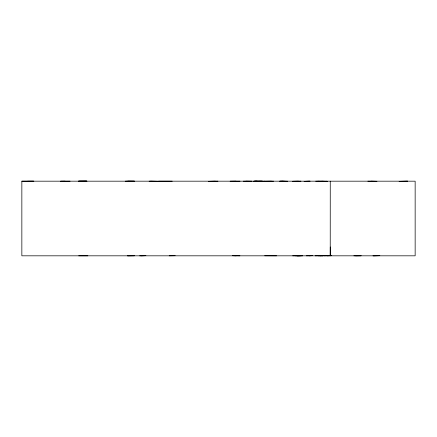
<?xml version="1.0" encoding="UTF-8"?>
<svg xmlns="http://www.w3.org/2000/svg" width="437" height="437" viewBox="0 0 437 437"><rect width="100%" height="100%" fill="white"/><g stroke="black" fill="none" stroke-linecap="round" stroke-linejoin="round"><path stroke-width="0.66" d="M330.274 246.96L330.23 255.82L330.263 181.18M78.851 181.18L86.701 181.18L78.704 181.208M264.549 181.18L263.784 181.344L273.562 181.18M322.025 255.82L324.462 255.678L315.17 255.82M78.589 181.18L78.31 181.18M309.03 255.82L312.57 255.65L306.408 255.82M320.026 255.82L322.73 255.727L318.349 255.82M257.005 181.18L253.487 181.295L262.812 181.18M309.609 181.18L304.065 181.36L310.123 181.18M327.144 255.82L331.759 255.672L324.167 255.82M140.878 255.82L145.898 255.672L139.643 255.82M262.003 181.18L259.682 181.246L271.497 181.18M215.37 181.18L208.7 181.333L217.926 181.18M127.779 255.82L134.388 255.82M373.449 255.82L379.835 255.667L372.963 255.82M127.342 255.82L134.388 255.661M298.498 181.18L292.735 181.3L300.946 181.18M169.234 255.82L175.166 255.694M295.412 255.82L300.563 255.727L292.664 255.82M236.051 181.18L230.124 181.257L240 181.18M65.091 181.18L60.617 181.235L70.067 181.18M355.538 255.82L361.126 255.749L353.861 255.82M21.85 181.18L415.15 181.18L415.15 255.82L21.85 255.82L21.85 181.18L33.48 181.18M78.704 181.18L86.673 181.18M78.704 181.268L86.996 181.18M27.607 181.24L33.84 181.18M296.909 255.82L302.639 255.771L297.444 255.82M254.23 181.224L260.081 181.18M172.233 181.18L158.565 181.18M264.669 255.771L276.605 255.82M87.859 255.82L78.704 255.82M243.354 181.18L251.991 181.251L245.823 181.18M125.233 181.18L134.388 181.18M126.714 181.18L134.388 181.273M367.856 181.18L376.951 181.317L370.958 181.18M315.683 181.18L325.002 181.317L317.737 181.18M280.707 181.18L287.715 181.284L282.023 181.18M128.128 181.18L134.465 181.18M253.864 181.18L262.063 181.311L254.918 181.18M149.126 181.18L158.068 181.328L150.492 181.18M239.918 255.82L232.298 255.678L236.177 255.82M279.456 181.18L286.393 181.355L280.21 181.18M321.73 181.18L327.548 181.35L325.849 181.18M407.606 181.18L399.178 181.35L407.606 181.18"/></g></svg>
